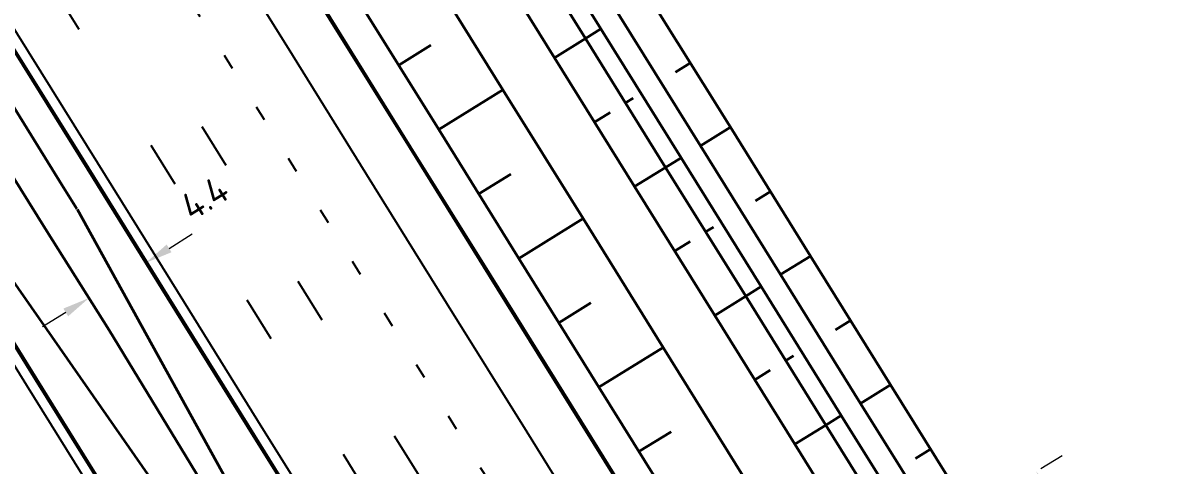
# Model space of a CAD drawing. Header units: metres. Extents: x 134219 to 139178, y 438661 to 444352.
# Drawn here: x 136397.6 to 136473.4, y 441606.9 to 441636.1 of the extents above; entities that cross this region are included whole.
import ezdxf

# ---------------------------------------------------------------- set-up
doc = ezdxf.new("R2010")
doc.units = ezdxf.units.M
doc.linetypes.add('13strp', pattern=[4, 1, -3])
doc.linetypes.add('39strp', pattern=[12, 3, -9])
doc.layers.get('DEFPOINTS').update_dxf_attribs({"color": 193})
for name, color, linetype, lineweight in [('N-WE-AM-KILOMETRERING-S', 7, 'Continuous', 25), ('N-WE-KL-ET_LS_OV_KABEL-G', 10, 'KL-LS-OV-N', 35), ('N-WE-KL-ET_LS_OV_KABEL-M', 7, 'Continuous', 18), ('Utd-geleiderail-nw', 8, 'glm a2ee v014$0$f2m40080', 35), ('Utd-ondergr-nw', 8, '13strp', 35)]:
    doc.layers.add(name, color=color, linetype=linetype, lineweight=lineweight)
doc.layers.add('N-WE-KL-MONITORING-T25', color=2, linetype='Continuous')
doc.layers.add('Utd-weg-nw', color=8, linetype='Continuous')
doc.styles.add('ISO25', font='NLCS-ISO.ttf')
doc.styles.add('NLCS-ISO', font='NLCS-ISO.ttf')
doc.styles.add('NLCS_18', font='NLCS-ISO.ttf', dxfattribs={"height": 1.8})
doc.linetypes.add('glm a2ee v014$0$f2m40080', pattern='A,2,-1,[160,RTW.shx,S=0.5,R=0,X=0,Y=0],-1', length=4)
doc.linetypes.add('KL-LS-OV-N', pattern='A,4,-1,[103,NLCS.SHX,S=0.75,R=0,X=0,Y=0],-1,4,-1.5,["0V",Standard,S=1,R=0,X=0,Y=-0.5],-3', length=14.5)
doc.dimstyles.new('NLCS_t18_pijl_Dimension_l3_h1', dxfattribs={"dimtxt": 1.8, "dimasz": 1.8, "dimexe": 2, "dimexo": 2, "dimgap": 0.7, "dimtad": 1, "dimdec": 1, "dimzin": 0, "dimdsep": 46, "dimtxsty": 'NLCS_18', "dimcen": 2.5, "dimdle": 2, "dimclrd": 256, "dimclre": 256, "dimclrt": 256, "dimadec": 1, "dimazin": 0, "dimtfac": 1, "dimtdec": 1, "dimtofl": 0, "dimtmove": 1, "dimatfit": 0, "dimfxl": 0, "dimtolj": 1, "dimtzin": 0, "dimlwd": 18, "dimlwe": 18, "dimarcsym": 0})

# ---------------------------------------------------------------- blocks, each defined once
blk = doc.blocks.new('*D293')
at = {"layer": 'DEFPOINTS', "color": 0, "transparency": 16777216}
for p in [(136464.32, 441606.476, 1.389), (136472.278, 441593.62, 1.389), (136472.278, 441593.62)]:
    blk.add_point(p, dxfattribs=at)
at = {"layer": 'N-WE-KL-ET_LS_OV_KABEL-M', "lineweight": 18, "transparency": 16777216}
for p, q in [((136464.624, 441606.664), (136466.021, 441607.529)), ((136472.582, 441593.808), (136473.979, 441594.673))]:
    blk.add_line(p, q, dxfattribs=at)
at = {"layer": 'N-WE-KL-ET_LS_OV_KABEL-M', "linetype": 'Continuous', "lineweight": 18, "transparency": 16777216}
blk.add_line((136465.268, 441604.945), (136471.331, 441595.151), dxfattribs=at)
at = {"layer": 'N-WE-KL-ET_LS_OV_KABEL-M', "transparency": 16777216}
for points in [[(136465.523, 441605.103), (136465.013, 441604.788), (136464.32, 441606.476)], [(136471.586, 441595.308), (136471.076, 441594.993), (136472.278, 441593.62)]]:
    blk.add_solid(points, dxfattribs=at)
at = {"layer": 'N-WE-KL-ET_LS_OV_KABEL-M', "transparency": 16777216, "insert": (136469.66, 441600.89), "char_height": 1.8, "attachment_point": 5, "rotation": 301.75894, "style": 'NLCS_18'}
blk.add_mtext('\\A1;15.1', dxfattribs=at)
blk = doc.blocks.new('*D307')
at = {"layer": 'DEFPOINTS', "color": 0, "transparency": 16777216}
for p in [(136405.686, 441620.239), (136401.94, 441617.913), (136401.94, 441617.913)]:
    blk.add_point(p, dxfattribs=at)
at = {"layer": 'N-WE-KL-ET_LS_OV_KABEL-M', "lineweight": 18, "transparency": 16777216}
for p, q in [((136405.686, 441620.239), (136404.631, 441621.938)), ((136401.94, 441617.913), (136400.885, 441619.613))]:
    blk.add_line(p, q, dxfattribs=at)
at = {"layer": 'N-WE-KL-ET_LS_OV_KABEL-M', "linetype": 'Continuous', "lineweight": 18, "transparency": 16777216}
for p, q in [((136407.215, 441621.189), (136408.745, 441622.138)), ((136400.411, 441616.964), (136398.882, 441616.014))]:
    blk.add_line(p, q, dxfattribs=at)
at = {"layer": 'N-WE-KL-ET_LS_OV_KABEL-M', "transparency": 16777216}
for points in [[(136407.057, 441621.444), (136407.374, 441620.934), (136405.686, 441620.239)], [(136400.253, 441617.219), (136400.569, 441616.709), (136401.94, 441617.913)]]:
    blk.add_solid(points, dxfattribs=at)
at = {"layer": 'N-WE-KL-ET_LS_OV_KABEL-M', "transparency": 16777216, "insert": (136409.549, 441624.521), "char_height": 1.8, "attachment_point": 5, "rotation": 31.83626, "style": 'NLCS_18'}
blk.add_mtext('\\A1;4.4', dxfattribs=at)
blk = doc.blocks.new('SAL-AM_KILOMETRERING-SO (1)')
blk.add_lwpolyline([(10, 0), (19, 0), (37, 0)])
at = {"style": 'NLCS-ISO'}
blk.add_text('KM', height=2.25, dxfattribs=at).set_placement((21, 1))
blk.add_attdef('KM', (26, 1), '', height=2.25, dxfattribs=at)

msp = doc.modelspace()

# ---------------------------------------------------------------- linework, layer by layer
at = {"layer": 'N-WE-KL-ET_LS_OV_KABEL-G', "elevation": 1.554, "flags": 128}
msp.add_lwpolyline([(136302.402, 441778.103), (136303.983, 441775.532), (136336.82, 441722.332), (136363.804, 441679.24), (136399.169, 441622.33), (136403.268, 441615.796), (136413.748, 441598.55), (136420.318, 441587.9), (136427.57, 441576.204), (136430.339, 441572.289), (136434.534, 441565.588), (136435.405, 441563.372), (136439.89, 441556.382)], dxfattribs=at)
at = {"layer": 'Utd-geleiderail-nw', "linetype": 'Continuous', "flags": 128}
for points in [[(136379.876, 441658.055), (136384.334, 441650.875), (136389.609, 441642.379), (136394.884, 441633.884), (136400.159, 441625.388), (136401.152, 441623.788)], [(136374.612, 441654.779), (136379.067, 441647.604), (136384.341, 441639.109), (136389.616, 441630.613), (136394.891, 441622.118), (136395.893, 441620.504), (136417.18, 441589.917)], [(136401.154, 441623.785), (136419.862, 441589.805)]]:
    msp.add_lwpolyline(points, dxfattribs=at)
at = {"layer": 'Utd-ondergr-nw', "linetype": 'Continuous', "flags": 128}
for points in [[(136314.026, 441748.47), (136319.301, 441739.975), (136324.576, 441731.479), (136329.851, 441722.983), (136335.125, 441714.488), (136340.4, 441705.992), (136345.675, 441697.497), (136350.95, 441689.001), (136356.225, 441680.505), (136361.5, 441672.01), (136366.775, 441663.514), (136372.05, 441655.019), (136377.325, 441646.523), (136382.6, 441638.028), (136387.875, 441629.532), (136393.15, 441621.036), (136398.425, 441612.541), (136403.7, 441604.045), (136408.975, 441595.55), (136414.249, 441587.054), (136419.524, 441578.558), (136424.799, 441570.063), (136430.074, 441561.567), (136435.349, 441553.072)], [(136314.085, 441748.507), (136319.36, 441740.012), (136324.635, 441731.516), (136329.91, 441723.02), (136335.185, 441714.525), (136340.46, 441706.029), (136345.735, 441697.534), (136351.01, 441689.038), (136356.285, 441680.542), (136361.56, 441672.047), (136366.835, 441663.551), (136372.109, 441655.056), (136377.384, 441646.56), (136382.659, 441638.064), (136387.934, 441629.569), (136393.209, 441621.073), (136398.484, 441612.578), (136403.759, 441604.082), (136409.034, 441595.586), (136414.309, 441587.091), (136419.584, 441578.595), (136424.859, 441570.1), (136430.134, 441561.604), (136435.409, 441553.109)], [(136351.124, 441747.963), (136356.399, 441739.468), (136361.674, 441730.972), (136366.949, 441722.476), (136372.224, 441713.981), (136377.499, 441705.485), (136382.774, 441696.99), (136388.049, 441688.494), (136393.324, 441679.998), (136398.599, 441671.503), (136403.874, 441663.007), (136409.149, 441654.512), (136414.424, 441646.016), (136419.698, 441637.52), (136424.973, 441629.025), (136430.248, 441620.529), (136435.523, 441612.034), (136440.798, 441603.538)], [(136349.213, 441746.776), (136354.488, 441738.281), (136359.763, 441729.785), (136365.038, 441721.29), (136370.313, 441712.794), (136375.587, 441704.298), (136380.862, 441695.803), (136386.137, 441687.307), (136391.412, 441678.812), (136396.687, 441670.316), (136401.962, 441661.82), (136407.237, 441653.325), (136412.512, 441644.829), (136417.787, 441636.334), (136423.062, 441627.838), (136428.337, 441619.342), (136433.612, 441610.847), (136438.887, 441602.351)], [(136349.272, 441746.813), (136354.547, 441738.318), (136359.822, 441729.822), (136365.097, 441721.326), (136370.372, 441712.831), (136375.647, 441704.335), (136380.922, 441695.84), (136386.197, 441687.344), (136391.472, 441678.849), (136396.747, 441670.353), (136402.022, 441661.857), (136407.297, 441653.362), (136412.571, 441644.866), (136417.846, 441636.371), (136423.121, 441627.875), (136428.396, 441619.379), (136433.671, 441610.884), (136438.946, 441602.388)], [(136327.992, 441745.371), (136333.267, 441736.875), (136338.541, 441728.38), (136343.816, 441719.884), (136349.091, 441711.388), (136354.366, 441702.893), (136359.641, 441694.397), (136364.916, 441685.902), (136370.191, 441677.406), (136375.466, 441668.911), (136380.741, 441660.415), (136386.016, 441651.919), (136391.291, 441643.424), (136396.566, 441634.928), (136401.841, 441626.433), (136407.116, 441617.937), (136412.391, 441609.441), (136417.666, 441600.946), (136422.94, 441592.45)], [(136328.051, 441745.408), (136333.326, 441736.912), (136338.601, 441728.417), (136343.876, 441719.921), (136349.151, 441711.425), (136354.426, 441702.93), (136359.701, 441694.434), (136364.976, 441685.939), (136370.251, 441677.443), (136375.526, 441668.947), (136380.8, 441660.452), (136386.075, 441651.956), (136391.35, 441643.461), (136396.625, 441634.965), (136401.9, 441626.47), (136407.175, 441617.974), (136412.45, 441609.478), (136417.725, 441600.983), (136423, 441592.487)], [(136394.732, 441704.414), (136400.006, 441695.919), (136405.281, 441687.423), (136410.556, 441678.927), (136415.831, 441670.432), (136421.106, 441661.936), (136426.381, 441653.441), (136431.656, 441644.945), (136436.931, 441636.449), (136442.206, 441627.954), (136447.481, 441619.458), (136452.756, 441610.963)], [(136393.457, 441703.623), (136398.732, 441695.127), (136404.007, 441686.632), (136409.282, 441678.136), (136414.557, 441669.641), (136419.832, 441661.145), (136425.107, 441652.649), (136430.382, 441644.154), (136435.657, 441635.658), (136440.932, 441627.163), (136446.207, 441618.667), (136451.481, 441610.171)], [(136392.438, 441702.99), (136397.713, 441694.494), (136402.988, 441685.999), (136408.263, 441677.503), (136413.538, 441669.008), (136418.812, 441660.512), (136424.087, 441652.016), (136429.362, 441643.521), (136434.637, 441635.025), (136439.912, 441626.53), (136445.187, 441618.034), (136450.462, 441609.538)], [(136390.399, 441701.724), (136395.674, 441693.228), (136400.949, 441684.733), (136406.224, 441676.237), (136411.499, 441667.742), (136416.774, 441659.246), (136422.048, 441650.75), (136427.323, 441642.255), (136432.598, 441633.759), (136437.873, 441625.264), (136443.148, 441616.768), (136448.423, 441608.272)], [(136387.001, 441699.614), (136392.276, 441691.118), (136397.55, 441682.623), (136402.825, 441674.127), (136408.1, 441665.632), (136413.375, 441657.136), (136418.65, 441648.64), (136423.925, 441640.145), (136429.2, 441631.649), (136434.475, 441623.154), (136439.75, 441614.658), (136445.025, 441606.163)], [(136435.596, 441643.007), (136438.906, 441637.676), (136444.181, 441629.18), (136449.456, 441620.685), (136454.731, 441612.189)], [(136435.657, 441635.658), (136434.637, 441635.025)], [(136424.449, 441634.585), (136422.336, 441633.273)], [(136434.637, 441635.025), (136432.598, 441633.759)], [(136440.556, 441632.815), (136441.544, 441633.428)], [(136429.2, 441631.649), (136424.973, 441629.025)], [(136437.784, 441631.094), (136437.275, 441630.777)], [(136436.255, 441630.144), (136435.236, 441629.511)], [(136442.206, 441627.954), (136444.181, 441629.18)], [(136440.932, 441627.163), (136439.912, 441626.53)], [(136429.724, 441626.089), (136427.611, 441624.777)], [(136439.912, 441626.53), (136437.873, 441625.264)], [(136445.831, 441624.319), (136446.819, 441624.932)], [(136434.475, 441623.154), (136430.248, 441620.529)], [(136443.059, 441622.598), (136442.55, 441622.282)], [(136441.53, 441621.649), (136440.511, 441621.016)], [(136447.481, 441619.458), (136449.456, 441620.685)], [(136446.207, 441618.667), (136445.187, 441618.034)], [(136445.187, 441618.034), (136443.148, 441616.768)], [(136434.999, 441617.594), (136432.886, 441616.282)], [(136451.106, 441615.824), (136452.093, 441616.437)], [(136439.75, 441614.658), (136435.523, 441612.034)], [(136448.334, 441614.103), (136447.825, 441613.786)], [(136446.805, 441613.153), (136445.786, 441612.52)], [(136452.756, 441610.963), (136454.731, 441612.189)], [(136452.756, 441610.963), (136454.731, 441612.189)], [(136454.731, 441612.189), (136460.006, 441603.693), (136465.281, 441595.198), (136470.556, 441586.702), (136475.831, 441578.207), (136481.106, 441569.711), (136486.381, 441561.215), (136491.656, 441552.72), (136494.548, 441548.061)], [(136452.756, 441610.963), (136458.031, 441602.467), (136463.306, 441593.971), (136468.581, 441585.476), (136473.856, 441576.98), (136479.131, 441568.485), (136484.405, 441559.989), (136489.68, 441551.494), (136494.955, 441542.998), (136500.23, 441534.502), (136505.505, 441526.007), (136510.78, 441517.511), (136516.055, 441509.016), (136521.33, 441500.52), (136526.605, 441492.024), (136531.88, 441483.529), (136537.155, 441475.033), (136542.43, 441466.538), (136547.705, 441458.042)], [(136451.481, 441610.171), (136450.462, 441609.538)], [(136451.481, 441610.171), (136450.462, 441609.538)], [(136451.481, 441610.171), (136456.756, 441601.676), (136462.031, 441593.18), (136467.306, 441584.685), (136472.581, 441576.189), (136477.856, 441567.693), (136483.131, 441559.198), (136488.406, 441550.702), (136493.681, 441542.207), (136498.956, 441533.711), (136504.231, 441525.216), (136509.506, 441516.72), (136514.781, 441508.224), (136520.056, 441499.729), (136525.331, 441491.233), (136530.606, 441482.738), (136535.88, 441474.242), (136541.155, 441465.746), (136546.43, 441457.251)], [(136450.462, 441609.538), (136448.423, 441608.272)], [(136450.462, 441609.538), (136448.423, 441608.272)], [(136450.462, 441609.538), (136455.737, 441601.043), (136461.012, 441592.547), (136466.287, 441584.052), (136471.562, 441575.556), (136476.837, 441567.061), (136482.112, 441558.565), (136487.387, 441550.069), (136492.662, 441541.574), (136497.936, 441533.078), (136503.211, 441524.583), (136508.486, 441516.087), (136513.761, 441507.591), (136519.036, 441499.096), (136524.311, 441490.6), (136529.586, 441482.105), (136534.861, 441473.609), (136540.136, 441465.113), (136545.411, 441456.618)], [(136440.274, 441609.098), (136438.161, 441607.786)], [(136448.423, 441608.272), (136453.698, 441599.777), (136458.973, 441591.281), (136464.248, 441582.786), (136469.523, 441574.29), (136474.798, 441565.795), (136480.073, 441557.299), (136485.348, 441548.803), (136490.623, 441540.308), (136495.898, 441531.812), (136501.172, 441523.317), (136506.447, 441514.821), (136511.722, 441506.325), (136516.997, 441497.83), (136522.272, 441489.334), (136527.547, 441480.839), (136532.822, 441472.343), (136538.097, 441463.847), (136543.372, 441455.352)], [(136456.381, 441607.328), (136457.368, 441607.941)]]:
    msp.add_lwpolyline(points, dxfattribs=at)
at = {"layer": 'Utd-ondergr-nw', "linetype": 'Continuous'}
for centre, start, end in [((136128.802, 442056.547), 294.07761, 309.59491), ((136639.873, 441233.437), 114.22163, 129.45088)]:
    msp.add_arc(centre, 479.434, start, end, dxfattribs=at)
at = {"layer": 'Utd-weg-nw', "linetype": '13strp', "flags": 128}
msp.add_lwpolyline([(136134.427, 442079.1), (136137.395, 442074.32), (136142.67, 442065.824), (136147.945, 442057.328), (136153.22, 442048.833), (136158.494, 442040.337), (136163.769, 442031.842), (136169.044, 442023.346), (136174.319, 442014.85), (136179.594, 442006.355), (136184.869, 441997.859), (136190.144, 441989.364), (136195.419, 441980.868), (136200.694, 441972.372), (136205.969, 441963.877), (136211.244, 441955.381), (136216.519, 441946.886), (136221.794, 441938.39), (136227.069, 441929.895), (136232.344, 441921.399), (136237.618, 441912.903), (136242.893, 441904.408), (136248.168, 441895.912), (136253.443, 441887.417), (136258.718, 441878.921), (136263.993, 441870.425), (136269.268, 441861.93), (136274.543, 441853.434), (136279.818, 441844.939), (136285.093, 441836.443), (136290.368, 441827.947), (136295.643, 441819.452), (136300.918, 441810.956), (136306.193, 441802.461), (136311.468, 441793.965), (136316.743, 441785.469), (136322.017, 441776.974), (136327.292, 441768.478), (136332.567, 441759.983), (136337.842, 441751.487), (136343.117, 441742.992), (136348.392, 441734.496), (136353.667, 441726), (136358.942, 441717.505), (136364.217, 441709.009), (136369.492, 441700.514), (136374.767, 441692.018), (136380.042, 441683.522), (136385.317, 441675.027), (136390.592, 441666.531), (136395.867, 441658.036), (136401.141, 441649.54), (136406.416, 441641.044), (136411.691, 441632.549), (136416.966, 441624.053), (136422.241, 441615.558), (136427.516, 441607.062), (136432.791, 441598.567)], dxfattribs=at)
at = {"layer": 'Utd-weg-nw', "linetype": '39strp', "flags": 128}
for points in [[(136130.854, 442077.793), (136134.23, 442072.355), (136139.505, 442063.859), (136144.78, 442055.363), (136150.055, 442046.868), (136155.33, 442038.372), (136160.605, 442029.877), (136165.88, 442021.381), (136171.155, 442012.886), (136176.43, 442004.39), (136181.705, 441995.894), (136186.979, 441987.399), (136192.254, 441978.903), (136197.529, 441970.408), (136202.804, 441961.912), (136208.079, 441953.416), (136213.354, 441944.921), (136218.629, 441936.425), (136223.904, 441927.93), (136229.179, 441919.434), (136234.454, 441910.938), (136239.729, 441902.443), (136245.004, 441893.947), (136250.279, 441885.452), (136255.554, 441876.956), (136260.829, 441868.46), (136266.103, 441859.965), (136271.378, 441851.469), (136276.653, 441842.974), (136281.928, 441834.478), (136287.203, 441825.983), (136292.478, 441817.487), (136297.753, 441808.991), (136303.028, 441800.496), (136308.303, 441792), (136313.578, 441783.505), (136318.853, 441775.009), (136324.128, 441766.513), (136329.403, 441758.018), (136334.678, 441749.522), (136339.953, 441741.027), (136345.228, 441732.531), (136350.502, 441724.035), (136355.777, 441715.54), (136361.052, 441707.044), (136366.327, 441698.549), (136371.602, 441690.053), (136376.877, 441681.557), (136382.152, 441673.062), (136387.427, 441664.566), (136392.702, 441656.071), (136397.977, 441647.575), (136403.252, 441639.08), (136408.527, 441630.584), (136413.802, 441622.088), (136419.077, 441613.593), (136424.352, 441605.097), (136429.626, 441596.602)], [(136127.496, 442076.564), (136131.257, 442070.508), (136136.532, 442062.013), (136141.807, 442053.517), (136147.081, 442045.022), (136152.356, 442036.526), (136157.631, 442028.03), (136162.906, 442019.535), (136168.181, 442011.039), (136173.456, 442002.544), (136178.731, 441994.048), (136184.006, 441985.553), (136189.281, 441977.057), (136194.556, 441968.561), (136199.831, 441960.066), (136205.106, 441951.57), (136210.381, 441943.075), (136215.656, 441934.579), (136220.931, 441926.083), (136226.205, 441917.588), (136231.48, 441909.092), (136236.755, 441900.597), (136242.03, 441892.101), (136247.305, 441883.605), (136252.58, 441875.11), (136257.855, 441866.614), (136263.13, 441858.119), (136268.405, 441849.623), (136273.68, 441841.127), (136278.955, 441832.632), (136284.23, 441824.136), (136289.505, 441815.641), (136294.78, 441807.145), (136300.055, 441798.65), (136305.33, 441790.154), (136310.604, 441781.658), (136315.879, 441773.163), (136321.154, 441764.667), (136326.429, 441756.172), (136331.704, 441747.676), (136336.979, 441739.18), (136342.254, 441730.685), (136347.529, 441722.189), (136352.804, 441713.694), (136358.079, 441705.198), (136363.354, 441696.702), (136368.629, 441688.207), (136373.904, 441679.711), (136379.179, 441671.216), (136384.454, 441662.72), (136389.728, 441654.224), (136395.003, 441645.729), (136400.278, 441637.233), (136405.553, 441628.738), (136410.828, 441620.242), (136416.103, 441611.747), (136421.378, 441603.251), (136426.653, 441594.755)]]:
    msp.add_lwpolyline(points, dxfattribs=at)
at = {"layer": 'Utd-weg-nw', "linetype": 'Continuous', "flags": 128}
for points in [[(136313.431, 441748.101), (136318.706, 441739.605), (136323.981, 441731.11), (136329.256, 441722.614), (136334.531, 441714.119), (136339.806, 441705.623), (136345.081, 441697.127), (136350.356, 441688.632), (136355.63, 441680.136), (136360.905, 441671.641), (136366.18, 441663.145), (136371.455, 441654.649), (136376.73, 441646.154), (136382.005, 441637.658), (136387.28, 441629.163), (136392.555, 441620.667), (136397.83, 441612.171), (136403.105, 441603.676), (136408.38, 441595.18), (136413.655, 441586.685), (136418.93, 441578.189), (136424.205, 441569.694), (136429.48, 441561.198), (136434.755, 441552.702)], [(136328.646, 441745.777), (136333.921, 441737.281), (136339.196, 441728.786), (136344.471, 441720.29), (136349.746, 441711.795), (136355.02, 441703.299), (136360.295, 441694.803), (136365.57, 441686.308), (136370.845, 441677.812), (136376.12, 441669.317), (136381.395, 441660.821), (136386.67, 441652.326), (136391.945, 441643.83), (136397.22, 441635.334), (136402.495, 441626.839), (136407.77, 441618.343), (136413.045, 441609.848), (136418.32, 441601.352), (136423.595, 441592.856)], [(136346.367, 441745.009), (136351.642, 441736.514), (136356.917, 441728.018), (136362.192, 441719.522), (136367.466, 441711.027), (136372.741, 441702.531), (136378.016, 441694.036), (136383.291, 441685.54), (136388.566, 441677.044), (136393.841, 441668.549), (136399.116, 441660.053), (136404.391, 441651.558), (136409.666, 441643.062), (136414.941, 441634.567), (136420.216, 441626.071), (136425.491, 441617.575), (136430.766, 441609.08), (136436.041, 441600.584)]]:
    msp.add_lwpolyline(points, dxfattribs=at)

# ---------------------------------------------------------------- block references
at = {"layer": 'N-WE-AM-KILOMETRERING-S'}
ref = msp.add_blockref('SAL-AM_KILOMETRERING-SO (1)', (136465.076, 441589.135), dxfattribs=dict(at, rotation=31.6007702600898))
ref.add_attrib('KM', '76.375', (136486.697, 441603.61), dxfattribs={"layer": 'N-WE-KL-MONITORING-T25', "height": 2.25, "rotation": 31.60077, "style": 'ISO25'})

# ---------------------------------------------------------------- dimensions: what is measured, and where the dimension line sits
at = {"layer": 'N-WE-KL-ET_LS_OV_KABEL-M'}
dim = msp.add_linear_dim(base=(136401.94, 441617.913), p1=(136405.686, 441620.239), p2=(136401.94, 441617.913), angle=211.83626, dimstyle='NLCS_t18_pijl_Dimension_l3_h1', dxfattribs=at)
dim.commit()
dim.dimension.update_dxf_attribs({"geometry": '*D307', "text_midpoint": (136410.393, 441623.162), "dimtype": 161})
dim = msp.add_aligned_dim(p1=(136464.32, 441606.476, 1.389), p2=(136472.278, 441593.62, 1.389), distance=0, dimstyle='NLCS_t18_pijl_Dimension_l3_h1', dxfattribs=at)
dim.commit()
dim.dimension.update_dxf_attribs({"geometry": '*D293', "text_midpoint": (136469.66, 441600.89)})

doc.saveas('drawing.dxf')
